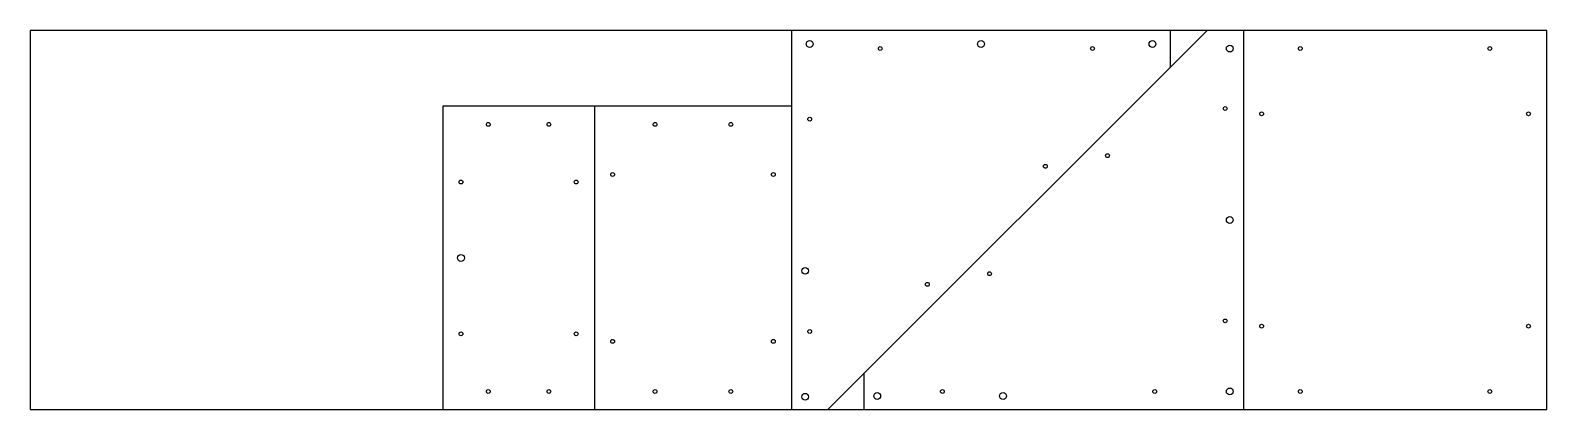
# Model space of a CAD drawing. Header units: millimetres. Extents: x -1000 to 1000, y -250 to 250.
import ezdxf

# ---------------------------------------------------------------- set-up
doc = ezdxf.new("R2010")
doc.units = ezdxf.units.MM

msp = doc.modelspace()

# ---------------------------------------------------------------- linework, layer by layer
at = {"color": 7, "linetype": 'Continuous', "lineweight": 25}
for p, q in [((-1000, 250), (-1000, -250)), ((1000, 250), (-1000, 250)), ((4, 250), (4, -250)), ((52, -250), (552, 250)), ((504, 202), (504, 250)), ((600, 250), (600, -250)), ((1000, -250), (1000, 250)), ((4, 150), (-456, 150)), ((-456, 150), (-456, -250)), ((-256, 150), (-256, -250)), ((100, -250), (100, -202)), ((-1000, -250), (1000, -250))]:
    msp.add_line(p, q, dxfattribs=at)
for centre, radius in [((28, 232), 4.5), ((121, 226), 2.5), ((254, 232), 4.5), ((401, 226), 2.5), ((480, 232), 4.5), ((582, 226), 4.5), ((675, 226), 2.5), ((925, 226), 2.5), ((576, 147), 2.5), ((624, 140), 2.5), ((976, 140), 2.5), ((-396, 126), 2.5), ((-316, 126), 2.5), ((-176, 126), 2.5), ((-76, 126), 2.5), ((28, 133), 2.5), ((420.8, 84.8), 2.5), ((-232, 60), 2.5), ((-20, 60), 2.5), ((338.8, 70.8), 2.5), ((-432, 50), 2.5), ((-280, 50), 2.5), ((582, 0), 4.5), ((-432, -50), 4.5), ((22, -67), 4.5), ((265.2, -70.8), 2.5), ((183.2, -84.8), 2.5), ((576, -133), 2.5), ((624, -140), 2.5), ((976, -140), 2.5), ((-432, -150), 2.5), ((-280, -150), 2.5), ((-232, -160), 2.5), ((-20, -160), 2.5), ((28, -147), 2.5), ((-396, -226), 2.5), ((-316, -226), 2.5), ((-176, -226), 2.5), ((-76, -226), 2.5), ((22, -233), 4.5), ((117, -232), 4.5), ((203, -226), 2.5), ((283, -232), 4.5), ((483, -226), 2.5), ((582, -226), 4.5), ((675, -226), 2.5), ((925, -226), 2.5)]:
    msp.add_circle(centre, radius, dxfattribs=at)

doc.saveas('drawing.dxf')
